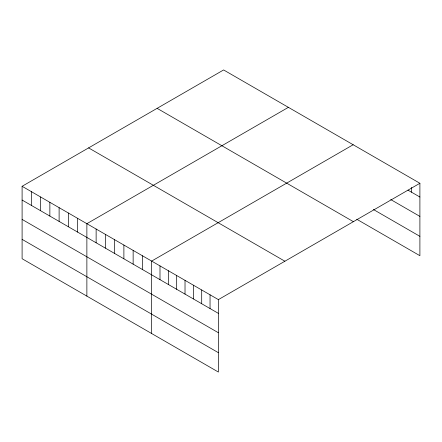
<?xml version="1.0" encoding="UTF-8"?>
<svg xmlns="http://www.w3.org/2000/svg" width="442" height="442" viewBox="0 0 442 442"><rect width="100%" height="100%" fill="white"/><g stroke="black" fill="none" stroke-linecap="round" stroke-linejoin="round"><path stroke-width="0.66" d="M22.1 186.292L218.387 299.615L218.387 372.053L22.1 258.725L22.1 186.292L223.613 69.947L419.9 183.275L419.9 255.708L356.738 219.243M288.388 107.345L86.875 223.685L86.875 296.123M353.164 144.744L151.65 261.084L151.65 333.522M218.387 299.615L419.9 183.275M407.983 190.148L419.9 197.027M390.7 199.535L419.9 216.392M373.424 209.514L419.9 236.343M157.114 108.34L353.401 221.669M88.599 147.899L284.886 261.222M22.1 200.044L218.387 313.372M22.1 219.409L218.387 332.738M22.1 239.36L218.387 352.688M411.557 187.397L411.557 192.215M210.044 294.797L210.044 308.555M201.701 289.985L201.701 303.737M193.364 285.167L193.364 298.919M185.021 280.35L185.021 294.107M176.678 275.532L176.678 289.289M168.336 270.719L168.336 284.471M159.993 265.902L159.993 279.659M142.396 255.741L142.396 269.498M133.141 250.399L133.141 264.156M123.887 245.056L123.887 258.813M114.638 239.713L114.638 253.47M105.384 234.37L105.384 248.128M96.129 229.028L96.129 242.785M77.621 218.342L77.621 232.1M68.366 213L68.366 226.757M59.112 207.657L59.112 221.414M49.863 202.314L49.863 216.072M40.609 196.972L40.609 210.729M31.354 191.635L31.354 205.386"/></g></svg>
